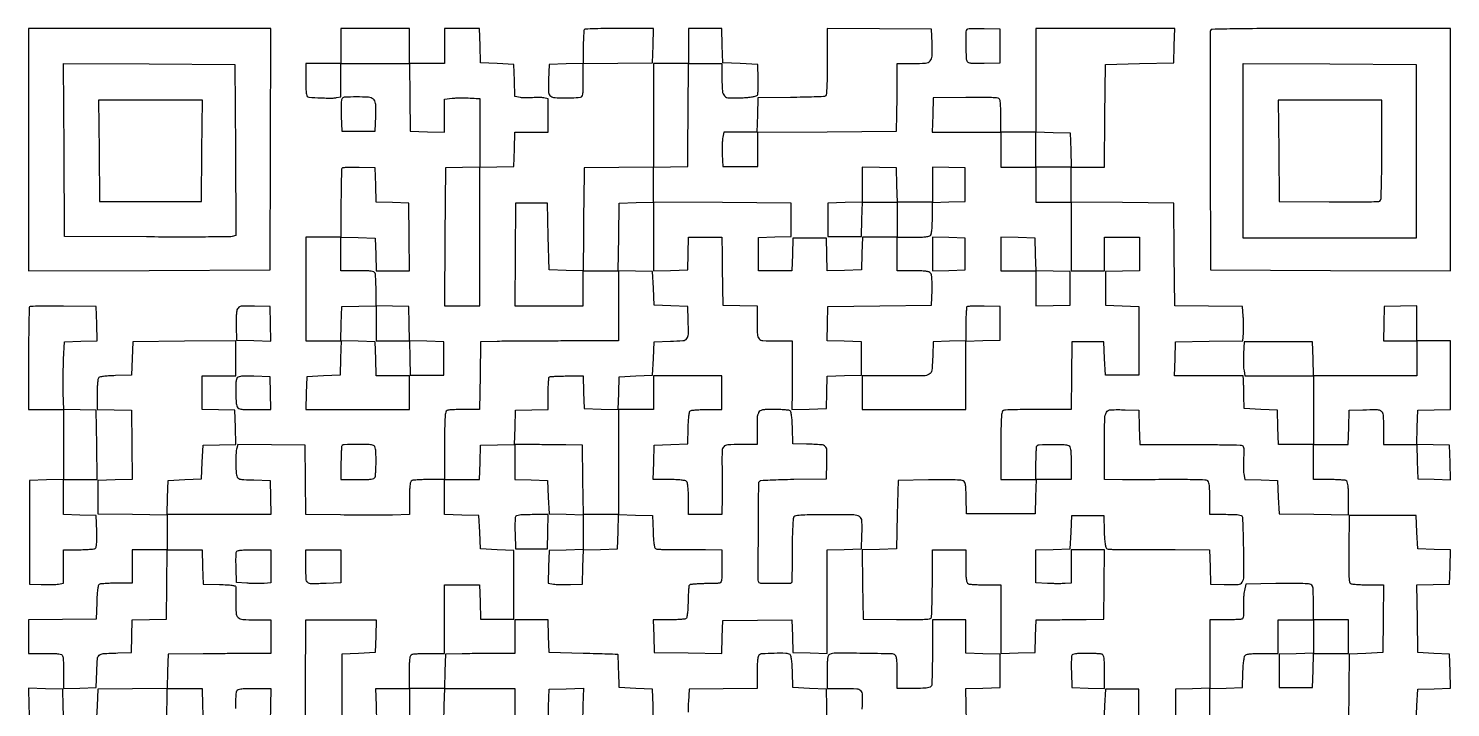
# Model space of a CAD drawing. Extents: x 179 to 1071, y 112 to 1107.
# Drawn here: x 179 to 1071, y 681 to 1107 of the extents above; entities that cross this region are included whole.
import ezdxf

# ---------------------------------------------------------------- set-up
doc = ezdxf.new("R2010")
doc.units = 0

msp = doc.modelspace()

# ---------------------------------------------------------------- linework, layer by layer
for points in [[(179, 1030.993714), (179, 954.987428), (254.75, 955.243714), (330.5, 955.5), (330.756286, 1031.25), (331.012572, 1107), (255.006286, 1107), (179, 1107)], [(223.235953, 1030.25), (223.5, 998.5), (255.5, 998.5), (287.5, 998.5), (287.764047, 1030.25), (288.028094, 1062), (255.5, 1062), (222.971906, 1062)], [(832.783832, 1030.75), (833.067663, 1020), (822.033832, 1020), (811, 1020), (811, 1031.033832), (811, 1042.067663), (821.75, 1041.783832), (832.5, 1041.5)], [(746, 965.5), (746, 954.930034), (756.25, 955.215017), (766.5, 955.5), (766.5, 965.5), (766.5, 975.5), (756.25, 975.784983), (746, 976.069966)], [(789, 965.533832), (789, 955), (800, 955), (811, 955), (811, 943.966168), (811, 932.932337), (821.75, 933.216168), (832.5, 933.5), (832.5, 944), (832.5, 954.5), (821.784613, 954.783481), (811.069227, 955.066961), (810.784613, 965.283481), (810.5, 975.5), (799.75, 975.783832), (789, 976.067663)], [(418, 681.965017), (418, 670.930034), (407.75, 671.215017), (397.5, 671.5), (397.216168, 682.25), (396.932337, 693), (407.466168, 693), (418, 693)]]:
    msp.add_lwpolyline(points, close=True)
for points in [[(570.813268, 674.474513, 0.012089), (570.784677, 682.277755), (570.5, 692.5), (560, 693), (549.5, 693.5), (549.215017, 703.75, 0.001911), (549.090271, 707.694005, 0.003093), (548.950586, 711.047726, 0.000539), (548.805905, 714.004695, 0.195518), (548.715017, 714.199707, 0.180292), (548.509392, 714.28465, 0.000118), (542.247536, 714.502398, 0.001388), (535.258853, 714.724348, 0.000845), (527, 714.949707), (505.5, 715.5), (505.215017, 725.75), (504.930034, 736), (494.465017, 736), (484, 736), (484, 725.5), (484, 715), (472.75, 714.953106, 0.001132), (467.680609, 714.920497, 0.000699), (461.720312, 714.860325, 0.000701), (455.831234, 714.784374, 0.001261), (451, 714.703106), (440.5, 714.5), (440.216168, 703.75), (439.932337, 693), (428.966168, 693), (418, 693), (418, 703.393011, -0.005351), (418.059586, 708.960143, -0.030363), (418.30265, 711.913621, -0.063068), (418.76761, 713.601595, -0.205218), (419.581787, 714.393011, -0.07203), (420.638111, 714.632106, -0.005915), (423.465525, 714.821697, -0.007831), (426.859224, 714.955695, -0.005951), (430.581787, 715), (440, 715), (440, 736.5), (440, 758), (450.966168, 758), (461.932337, 758), (462.216168, 747.25), (462.5, 736.5), (473, 736.5), (483.5, 736.5), (483.5, 758), (483.5, 779.5), (473, 780), (462.5, 780.5), (462, 791), (461.5, 801.5), (450.75, 801.783832), (440, 802.067663), (440, 813.033832), (440, 824), (450.966168, 824), (461.932337, 824), (462.216168, 834.75), (462.5, 845.5), (473.25, 845.783832), (484, 846.067663), (484, 835.068815), (484, 824.069966), (494.25, 823.784983), (504.5, 823.5), (505, 813), (505.5, 802.5), (516.25, 802.216168), (527, 801.932337), (527, 791), (527, 780.067663), (516.25, 779.783832), (505.5, 779.5), (505.215588, 769.301769), (504.931177, 759.103537), (508.215588, 758.495278, 0.030395), (509.967258, 758.279887, 0.008401), (512.738329, 758.155727, 0.008452), (515.887704, 758.120861, 0.008752), (519, 758.19351), (526.5, 758.5), (526.783492, 769.216508), (527.066984, 779.933016), (537.783492, 780.216508), (548.5, 780.5), (548.784171, 791.283485), (549.068343, 802.06697), (559.784171, 801.783485), (570.5, 801.5), (570.788805, 791.535034, 0.008436), (570.987092, 787.212989, 0.018899), (571.3168, 783.943766, 0.018836), (571.739468, 781.566729, 0.194131), (572.288805, 780.758806, 0.12536), (573.181045, 780.442434, 0.00732), (576.081711, 780.219538, 0.010719), (579.581056, 780.07733, 0.007662), (583.5, 780.062219, -0.001614), (588.069479, 780.09987, -0.000929), (593.573437, 780.117227, -0.000928), (599.101142, 780.114124, -0.001553), (603.75, 780.088447), (614, 780), (614, 769.5, -0.00417), (613.949282, 763.419022, -0.036918), (613.706995, 760.748618, -0.11126), (613.178766, 759.448401, -0.237093), (612.25, 758.943777, -0.001562), (611.156435, 758.912062, -0.000167), (608.615007, 758.847147, -0.000205), (605.588398, 758.772092, -0.000165), (602.333003, 758.693777, 0.007061), (599.157613, 758.573548, 0.010453), (596.378939, 758.370703, 0.005965), (594.067023, 758.125404, 0.168576), (593.5324, 757.866064, 0.174739), (593.273877, 757.315718, 0.004393), (593.037418, 754.520191, 0.008909), (592.844949, 751.192889, 0.005894), (592.737097, 747.366064, -0.009537), (592.600111, 743.504669, -0.014533), (592.32002, 740.162056, -0.009758), (591.959147, 737.447787, -0.203499), (591.537699, 736.765313, -0.131162), (590.749938, 736.473073, -0.006303), (587.930485, 736.241942, -0.00994), (584.539216, 736.074584, -0.006967), (580.715017, 736.015313), (570.930034, 736), (571.215017, 725.75), (571.5, 715.5), (592.714798, 715.230215), (613.929597, 714.96043), (614.214798, 725.230215), (614.5, 735.5), (636.214803, 735.769404), (657.929605, 736.038809), (658.214803, 725.769404), (658.5, 715.5), (669.25, 715.216168), (680, 714.932337), (680, 747.432337), (680, 779.932337), (690.75, 780.216168), (701.5, 780.5), (701.795054, 789, 0.016492), (701.810779, 798.159238, 0.252978), (700.274756, 800.800004, 0.13412), (696.707006, 801.832744, 0.003779), (680.590235, 801.954545, 0.002956), (670.527929, 801.895064, 0.011988), (664.403485, 801.675738, 0.01291), (660.361404, 801.328932, 0.194048), (659.141959, 800.67105, 0.156158), (658.662704, 799.481212, 0.005607), (658.355129, 794.517085, 0.008696), (658.140038, 788.055264, 0.003904), (658.071438, 779.560173, -0.00245), (658.031958, 771.921794, -0.003928), (657.915123, 765.404522, -0.000875), (657.758125, 759.703291, -0.191314), (657.546765, 759.213431, -0.198235), (656.436342, 758.751783, -0.001875), (647.453036, 758.762057, -0.001893), (638.474767, 758.83999, -0.195675), (637.354405, 759.312262, -0.200007), (636.717837, 760.858273, -0.000317), (636.864886, 791.204472, -0.00032), (637.050565, 821.541483, -0.197156), (637.703962, 823.103962, -0.183132), (638.482009, 823.454358, -0.002052), (644.320023, 823.786273, -0.006014), (651.120266, 824.062929, -0.003844), (659.028589, 824.228589), (679.5, 824.5), (679.784677, 834.722245, 0.012089), (679.813268, 842.525487, 0.207027), (678.772528, 844.801979, 0.170037), (676.314567, 845.832102, 0.007628), (667, 846.24922), (658.5, 846.5), (658.211195, 856.464966, 0.00836), (658.012968, 860.800174, 0.019108), (657.684251, 864.055937, 0.01918), (657.262532, 866.411, 0.199883), (656.711195, 867.199653, 0.114142), (655.847394, 867.504064, 0.008149), (653.295811, 867.747767, 0.01113), (650.211561, 867.922725, 0.008163), (646.785184, 867.984687, 0.006326), (641.814839, 867.930537, 0.04328), (639.383104, 867.661838, 0.097295), (637.967921, 867.079234, 0.124357), (637.02168, 866.04051, 0.020029), (636.62995, 865.23234, 0.022381), (636.319798, 864.424408, 0.022409), (636.11923, 863.718875, 0.099709), (636.104918, 863.29051, -0.039811), (636.15403, 862.719386, -0.001177), (636.163303, 860.308775, -0.002346), (636.154218, 857.468405, -0.001616), (636.118421, 854.25), (636, 846), (625.606989, 846, 0.012699), (617.592064, 845.796408, 0.195165), (615.136009, 844.651295, 0.181738), (614.081952, 842.083242, 0.010753), (614.00986, 833.527202, -0.001745), (614.050702, 829.26816, -0.000857), (614.074464, 823.847053, -0.000851), (614.079912, 818.215745, -0.001238), (614.063971, 813.25), (614, 802), (603.5, 802), (593, 802), (593, 811.8, 0.008695), (592.925705, 816.071747, 0.018472), (592.688776, 819.369558, 0.019349), (592.328068, 821.799696, 0.150969), (591.8, 822.8, 0.151095), (590.798441, 823.328414, 0.019308), (588.362299, 823.688986, 0.018432), (585.054729, 823.925781, 0.008652), (580.766168, 824), (570.932337, 824), (571.216168, 834.75), (571.5, 845.5), (582, 846), (592.5, 846.5), (592.788805, 856.464966, -0.00836), (592.987032, 860.800174, -0.019108), (593.315749, 864.055937, -0.01918), (593.737468, 866.411, -0.199883), (594.288805, 867.199653, -0.115815), (595.163074, 867.50451, -0.007503), (597.861399, 867.747767, -0.010614), (601.118512, 867.922759, -0.007698), (604.75, 867.984687), (614, 868), (614, 878.5), (614, 889), (592.5, 889), (571, 889), (571, 878.5), (571, 868), (559.965017, 868), (548.930034, 868), (549.215017, 878.25), (549.5, 888.5), (560, 889), (570.5, 889.5), (571, 900), (571.5, 910.5), (581.7397, 910.784869, 0.013827), (589.54295, 911.218122, 0.200378), (591.948742, 912.466432, 0.174565), (592.925177, 915.13313, 0.010012), (592.795054, 924), (592.5, 932.5), (582, 933), (571.5, 933.5), (571, 944), (570.5, 954.5), (559.730211, 954.784032), (548.960423, 955.068065), (549.230211, 976.284032), (549.5, 997.5), (560.25, 997.783832), (571, 998.067663), (571, 976.5), (571, 954.932337), (581.75, 955.216168), (592.5, 955.5), (592.784983, 965.75), (593.069966, 976), (603.534983, 976), (614, 976), (614.074274, 965.25, 0.00076), (614.115378, 960.373532, 0.000454), (614.178349, 954.573437, 0.000454), (614.251555, 948.797094, 0.000788), (614.324274, 944), (614.5, 933.5), (625.25, 933.216168), (636, 932.932337), (636.013655, 924.216168, 0.009215), (636.197203, 915.037738, 0.172189), (637.25222, 912.392152, 0.201873), (639.682654, 911.212376, 0.013382), (647.616631, 911), (658, 911), (658.085939, 900.25, -0.001824), (658.107216, 895.353893, -0.001068), (658.098784, 889.489833, -0.001068), (658.065289, 883.62249, -0.001815), (658.008986, 878.715388), (657.846094, 867.930775), (668.673047, 868.215388), (679.5, 868.5), (679.784613, 878.716519), (680.069227, 888.933039), (690.784613, 889.216519), (701.5, 889.5), (701.5, 900), (701.5, 910.5), (690.716515, 910.784171), (679.93303, 911.068343), (680.216515, 921.784171), (680.5, 932.5), (713, 933), (745.5, 933.5), (745.788859, 942.850715, 0.009044), (745.84141, 946.957683, 0.018924), (745.703614, 950.150171, 0.020746), (745.412685, 952.513859, 0.132968), (744.916414, 953.600715, 0.154085), (743.875583, 954.271246, 0.035127), (741.794146, 954.685192, 0.024181), (738.653266, 954.929838, 0.007345), (733.877555, 955), (724, 955), (724, 965.5), (724, 976), (733.8, 976, 0.008695), (738.071747, 976.074295, 0.018472), (741.369558, 976.311224, 0.019349), (743.799696, 976.671932, 0.150969), (744.8, 977.2, 0.150838), (745.327709, 978.199003, 0.019392), (745.688556, 980.622935, 0.018513), (745.925625, 983.910654, 0.00874), (746, 988.165017), (746, 997.930034), (756.25, 998.215017), (766.5, 998.5), (766.5, 1009), (766.5, 1019.5), (756.25, 1019.784983), (746, 1020.069966), (746, 1009.034983), (746, 998), (735.033832, 998), (724.067663, 998), (723.783832, 1008.75), (723.5, 1019.5), (712.75, 1019.783832), (702, 1020.067663), (702, 1009.067663), (702, 998.067663), (691.25, 997.783832), (680.5, 997.5), (680.5, 987), (680.5, 976.5), (691, 976.5), (701.5, 976.5), (701.783832, 987.25), (702.067663, 998), (713.033832, 998), (724, 998), (724, 987), (724, 976), (713.034983, 976), (702.069966, 976), (701.784983, 965.75), (701.5, 955.5), (690.785353, 955.216527), (680.070705, 954.933054), (679.785353, 965.216527), (679.5, 975.5), (669, 975.5), (658.5, 975.5), (658.215017, 965.25), (657.930034, 955), (647.465017, 955), (637, 955), (637, 965.465017), (637, 975.930034), (647.25, 976.215017), (657.5, 976.5), (657.5, 987), (657.5, 997.5), (614.25, 997.760623), (571, 998.021245), (571, 1008.976791), (571, 1019.932337), (581.75, 1020.216168), (592.5, 1020.5), (592.685847, 1042.5, 0.00009), (592.761702, 1051.674575, 0.000084), (592.835946, 1061.048437, 0.000084), (592.899026, 1069.365362, 0.00029), (592.935847, 1074.75), (593, 1085), (603.5, 1085), (614, 1085), (614, 1075.571429, 0.017153), (614.274666, 1067.56721, 0.182957), (615.609875, 1064.659806, 0.190438), (618.508868, 1063.427293, 0.018832), (626.221967, 1063.52008, 0.009657), (630.160922, 1063.792311, 0.020526), (633.190282, 1064.186401, 0.021205), (635.399639, 1064.663814, 0.184817), (636.201867, 1065.237414, 0.123832), (636.519232, 1066.139898, 0.009142), (636.71299, 1068.772865, 0.012269), (636.810682, 1071.960642, 0.008986), (636.768663, 1075.5), (636.5, 1084.5), (625.5, 1085), (614.5, 1085.5), (614.216168, 1096.25), (613.932337, 1107), (603.466168, 1107), (593, 1107), (593, 1096), (593, 1085), (582, 1085), (571, 1085), (571, 1052.519502), (571, 1020.039005), (549.25, 1019.769502), (527.5, 1019.5), (527.277664, 998, 0.000341), (527.190515, 988.977723, 0.000308), (527.112513, 979.647874, 0.000309), (527.052962, 971.291805, 0.000986), (527.027664, 965.716168), (527, 954.932337), (516.25, 955.216168), (505.5, 955.5), (505, 976.5), (504.5, 997.5), (494.5, 997.5), (484.5, 997.5), (484.236147, 965.25), (483.972294, 933), (505.486147, 933), (527, 933), (527, 944), (527, 955), (538, 955), (549, 955), (549, 933), (549, 911), (516.25, 910.953106, 0.000519), (502.941655, 910.920249, 0.000569), (490.035937, 910.860325, 0.00053), (478.999277, 910.784827, 0.00286), (473, 910.703106), (462.5, 910.5), (462.230112, 889.25), (461.960225, 868), (452.5619, 868, 0.005963), (448.846957, 867.955694, 0.007843), (445.459683, 867.821697, 0.005931), (442.637653, 867.632094, 0.071989), (441.581787, 867.393011, 0.258697), (440.696146, 866.337463, 0.030015), (440.275578, 863.164693, 0.015901), (440.049566, 857.514173, 0.002045), (440, 845.393011), (440, 824), (430.581787, 824, 0.005951), (426.859224, 823.955695, 0.007831), (423.465525, 823.821697, 0.005915), (420.638111, 823.632106, 0.07203), (419.581787, 823.393011, 0.20495), (418.767927, 822.602718, 0.063217), (418.302822, 820.919034, 0.030446), (418.059651, 817.973908, 0.005377), (418, 812.426843), (418, 802.067663), (407.25, 801.783832, -0.005062), (401.675241, 801.693109, -0.001562), (393.274448, 801.667707, -0.001562), (383.877494, 801.698008, -0.001715), (374.769399, 801.787084), (353.038798, 802.074168), (352.769399, 823.787084), (352.5, 845.5), (331.366207, 845.748376), (310.232413, 845.996751), (309.629861, 843.748376, 0.05519), (309.164102, 840.699112, 0.010206), (309.045259, 835.011813, 0.01019), (309.158427, 829.324732, 0.05547), (309.621449, 826.283793, 0.137305), (310.355481, 825.044772, 0.13437), (311.631874, 824.354225, 0.045994), (314.122991, 824.011163, 0.004239), (320.357794, 823.783793), (330.5, 823.5), (330.783832, 812.75), (331.067663, 802), (298.5, 802), (265.932337, 802), (266.216168, 812.75), (266.5, 823.5), (277, 824), (287.5, 824.5), (288, 835), (288.5, 845.5), (298.783473, 845.785353), (309.066946, 846.070705), (308.783473, 856.785353), (308.5, 867.5), (298.25, 867.784983), (288, 868.069966), (288, 878.534983), (288, 889), (298.5, 889), (309, 889), (309, 900.013853), (309, 911.027706), (276.75, 910.763853), (244.5, 910.5), (244, 900), (243.5, 889.5), (233.535034, 889.211195, 0.00836), (229.199826, 889.012968, 0.019108), (225.944063, 888.684251, 0.01918), (223.589, 888.262532, 0.199883), (222.800347, 887.711195, 0.115714), (222.495517, 886.837562, 0.007542), (222.252233, 884.148539, 0.010645), (222.077243, 880.902353, 0.007726), (222.015313, 877.283832), (222, 868.067663), (232.75, 867.783832), (243.5, 867.5), (243.769408, 845.784029), (244.038815, 824.068057), (233.269408, 823.784029), (222.5, 823.5), (222.5, 813), (222.5, 802.5), (244.25, 802.230498), (266, 801.960995), (266, 790.980498), (266, 780), (255, 780), (244, 780), (244, 769.5), (244, 759), (234.25, 758.984687, 0.007318), (230.426774, 758.922723, 0.010182), (227.007846, 758.747502, 0.006974), (224.171505, 758.504352, 0.117191), (223.287346, 758.198752, 0.202046), (222.730055, 757.394503, 0.018631), (222.31097, 754.952903, 0.018541), (221.98494, 751.554841, 0.007781), (221.787346, 746.964064), (221.5, 736.5), (200.25, 736.230112), (179, 735.960225), (179, 725.480112), (179, 715), (189.393011, 715, -0.005351), (194.960143, 714.940414, -0.030363), (197.913621, 714.69735, -0.063068), (199.601595, 714.23239, -0.205218), (200.393011, 713.418213, -0.072102), (200.632129, 712.361085, -0.005887), (200.821697, 709.524199, -0.007809), (200.955696, 706.119197, -0.005929), (201, 702.383229), (201, 692.930034), (211.25, 693.215017), (221.5, 693.5), (221.784869, 703.7397, -0.012174), (222.190479, 711.50884, -0.196929), (223.34273, 713.803333, -0.165236), (225.85434, 714.832838, -0.008001), (235, 715.24922), (243.5, 715.5), (243.784613, 725.716519), (244.069227, 735.933039), (254.784613, 736.216519), (265.5, 736.5), (265.769502, 758.25), (266.039005, 780), (276.985671, 780), (287.932337, 780), (288.216168, 769.25), (288.5, 758.5), (298.75, 758.215017, -0.006789), (303.475963, 758.019373, -0.022348), (306.580655, 757.708991, -0.02798), (308.590639, 757.300971, -0.324883), (309.070637, 756.715017, -0.015243), (309.092918, 755.907583, -0.001021), (309.081503, 753.595179, -0.001469), (309.054163, 750.838156, -0.001099), (309.008434, 747.800487, 0.019496), (309.169365, 740.397615, 0.185632), (310.458808, 737.569707, 0.178142), (313.338343, 736.272315, 0.017684), (321.035184, 736), (331, 736), (331, 725.5), (331, 715), (320.75, 714.929335, 0.000166), (315.365361, 714.890421, 0.000048), (307.048438, 714.826749, 0.000048), (297.674575, 714.753177, 0.000052), (288.5, 714.679335), (266.5, 714.5), (266.216365, 703.769409), (265.93273, 693.038817), (244.216365, 692.769409), (222.5, 692.5), (222, 682), (221.5, 671.5)], [(1049.5, 671.5), (1050, 682), (1050.5, 692.5), (1060.783473, 692.785353), (1071.066946, 693.070705), (1070.783473, 703.785353), (1070.5, 714.5), (1060.5, 715), (1050.5, 715.5), (1050.230215, 736.714798), (1049.96043, 757.929597), (1060.230215, 758.214798), (1070.5, 758.5), (1070.783473, 769.214647), (1071.066946, 779.929295), (1060.783473, 780.214647), (1050.5, 780.5), (1050, 791), (1049.5, 801.5), (1028.5, 801.5), (1007.5, 801.5), (1007.22917, 780.571891, 0.002701), (1007.150006, 770.071549, 0.012029), (1007.285113, 763.908791, 0.012869), (1007.572759, 759.904588, 0.230932), (1008.22917, 758.837204, 0.115899), (1009.147589, 758.517724, 0.007423), (1011.996598, 758.26306, 0.010546), (1015.434896, 758.079921, 0.007639), (1019.269888, 758.015313), (1029.039775, 758), (1028.769888, 736.75), (1028.5, 715.5), (1018, 715), (1007.5, 714.5), (1007.230498, 692.75), (1006.960995, 671)], [(920, 671), (920, 681.965017), (920, 692.930034), (930.25, 693.215017), (940.5, 693.5), (940.790118, 702.945876, -0.010217), (940.980158, 706.65896, -0.013854), (941.312947, 710.000112, -0.010763), (941.722996, 712.740901, -0.131421), (942.162563, 713.695876, -0.163434), (943.144506, 714.30342, -0.027915), (945.338284, 714.689599, -0.021862), (948.534962, 714.92889, -0.00775), (953.122445, 715), (963, 715), (963, 725.5), (963, 736), (974, 736), (985, 736), (985, 725.533832), (985, 715.067663), (974.25, 714.783832), (963.5, 714.5), (963.5, 704), (963.5, 693.5), (974, 693.5), (984.5, 693.5), (984.783832, 704.25), (985.067663, 715), (996.033832, 715), (1007, 715), (1007, 725.5), (1007, 736), (996, 736), (985, 736), (985, 746.980948, 0.003398), (984.952641, 753.950254, 0.04498), (984.687203, 756.505977, 0.148194), (984.017598, 757.768541, 0.14264), (982.75, 758.470192, 0.050229), (981.168662, 758.663766, 0.002186), (975.592718, 758.758898, 0.003699), (968.969878, 758.793929, 0.002628), (961.544359, 758.739244), (942.588718, 758.5), (941.739706, 754.5, 0.028647), (941.433679, 752.500462, 0.01099), (941.229583, 749.69467, 0.01084), (941.140898, 746.632723, 0.01311), (941.195347, 743.758451, -0.010492), (941.273552, 740.524245, -0.035998), (941.129237, 738.429117, -0.059574), (940.778831, 737.110552, -0.209837), (940.168213, 736.508451, -0.074831), (939.248441, 736.307289, -0.004668), (936.461038, 736.149358, -0.006816), (933.122846, 736.037048, -0.005), (929.418213, 736), (920, 736), (920, 714.533832), (920, 693.067663), (909.25, 692.783832), (898.5, 692.5), (898.5, 682), (898.5, 671.5)], [(767.5, 671.5), (767.216515, 682.215829), (766.93303, 692.931657), (777.716515, 693.215829), (788.5, 693.5), (788.5, 704), (788.5, 714.5), (777.75, 714.783832), (767, 715.067663), (767, 725.533832), (767, 736), (756.5, 736), (746, 736), (746, 716.081787, -0.00284), (745.955997, 708.334577, -0.004216), (745.821697, 701.5499, -0.001919), (745.636501, 695.775876, -0.082815), (745.393011, 694.581787, -0.205218), (744.601595, 693.76761, -0.063068), (742.913621, 693.30265, -0.030363), (739.960143, 693.059586, -0.005351), (734.393011, 693), (724, 693), (724, 702.877555, 0.007674), (723.929056, 707.499539, 0.022276), (723.688825, 710.686309, 0.029161), (723.297853, 712.858395, 0.161809), (722.679169, 713.851303, 0.17007), (720.459831, 714.676063, 0.00157), (702.655102, 714.956558, 0.002552), (685.4114, 715.08606, 0.092466), (681.52299, 714.370448, 0.213393), (680.746825, 713.591968, 0.056453), (680.300693, 711.849454, 0.028935), (680.060471, 708.85321, 0.005537), (680, 703.393011), (680, 693), (690.480948, 693, -0.01319), (698.50249, 692.788355, -0.203196), (700.933469, 691.602972, -0.179688), (701.928151, 688.965089, -0.009927), (701.795054, 680)], [(680.068343, 670.93303), (679.784171, 681.716515), (679.5, 692.5), (669, 693), (658.5, 693.5), (658.211195, 703.464966, 0.00836), (658.012968, 707.800174, 0.019108), (657.684251, 711.055937, 0.01918), (657.262532, 713.411, 0.199883), (656.711195, 714.199653, 0.137242), (654.127435, 714.980082, 0.01026), (646.707464, 714.98037, 0.008728), (639.20325, 714.695547, 0.184555), (637.2, 713.8, 0.150894), (636.672136, 712.800435, 0.019373), (636.311349, 710.373826, 0.018496), (636.074341, 707.081752, 0.008721), (636, 702.819888), (636, 693.039775), (614.75, 692.769888), (593.5, 692.5), (592.919281, 684.5, 0.009386), (592.744822, 681.253878, 0.010428), (592.700678, 678.115625, 0.009844)], [(309, 680.383229, -0.005929), (309.044304, 684.119197, -0.007809), (309.178303, 687.524199, -0.005887), (309.367871, 690.361085, -0.072102), (309.606989, 691.418213, -0.205485), (310.399526, 692.232706, -0.062919), (312.091792, 692.697521, -0.03028), (315.053621, 692.940479, -0.005326), (320.640821, 693), (331.067663, 693), (330.783832, 682.25), (330.5, 671.5)]]:
    msp.add_lwpolyline(points, format="xyb")
for points in [[(375, 1096), (375, 1085), (364, 1085), (353, 1085), (353, 1074.5, 0.004216), (353.051169, 1068.431817, 0.036703), (353.294058, 1065.747471, 0.108469), (353.821157, 1064.426657, 0.233527), (354.75, 1063.899556, 0.002156), (362.260632, 1063.50096, 0.008361), (366.919678, 1063.351877, 0.013059), (370.082025, 1063.386187, 0.038072), (372.25, 1063.632373), (375, 1064.158911), (375, 1074.579455), (375, 1085), (396.480112, 1085), (417.960225, 1085), (418.230112, 1063.75), (418.5, 1042.5), (429.25, 1042.216168), (440, 1041.932337), (440, 1052.337338), (440, 1062.742339), (444.75, 1063.217303, -0.012828), (447.91387, 1063.451881, -0.013292), (451.04823, 1063.520128, -0.010556), (454.74484, 1063.424277, -0.004342), (459.75, 1063.145107), (462, 1063), (462, 1041.533832), (462, 1020.067663), (451.25, 1019.783832), (440.5, 1019.5), (440.239377, 976.25), (439.978755, 933), (450.989377, 933), (462, 933), (462, 976.466168), (462, 1019.932337), (472.75, 1020.216168), (483.5, 1020.5), (483.783832, 1031.25), (484.067663, 1042), (494.533832, 1042), (505, 1042), (505, 1052.420545), (505, 1062.841089), (502.25, 1063.42771, 0.03346), (500.897554, 1063.622814, 0.013921), (499.054053, 1063.712362, 0.013701), (497.067468, 1063.699044, 0.017236), (495.231884, 1063.572975, -0.017521), (493.346104, 1063.444539, -0.012072), (491.204593, 1063.425645, -0.012186), (489.141171, 1063.507587, -0.024208), (487.515483, 1063.6912), (484.067198, 1064.25078), (483.783599, 1074.37539), (483.5, 1084.5), (473, 1085), (462.5, 1085.5), (462.216168, 1096.25), (461.932337, 1107), (450.966168, 1107), (440, 1107), (440, 1096), (440, 1085), (429, 1085), (418, 1085), (418, 1096), (418, 1107), (396.5, 1107), (375, 1107)], [(527.666667, 1106.333333, 0.178489), (527.399823, 1105.754766, 0.004541), (527.195833, 1102.837021, 0.009138), (527.048278, 1099.362473, 0.006042), (527, 1095.367165), (527, 1085.067663), (516.25, 1084.783832), (505.5, 1084.5), (505.213656, 1074.739067, 0.004039), (505.08177, 1068.533522, 0.050799), (505.288317, 1066.201457, 0.147555), (505.943157, 1064.952312, 0.10833), (507.259745, 1064.091345, 0.077354), (509.452685, 1063.62641, 0.010356), (514.186954, 1063.466288, 0.012145), (519.68858, 1063.527862, 0.011699), (525.25, 1063.855691, 0.229657), (526.178699, 1064.404534, 0.105971), (526.704813, 1065.743488, 0.036554), (526.948355, 1068.43716, 0.004273), (527, 1074.480498), (527, 1084.960995), (548.75, 1085.230498), (570.5, 1085.5), (570.783832, 1096.25), (571.067663, 1107), (549.700498, 1107, 0.002919), (541.461563, 1106.951908, 0.004643), (534.414105, 1106.804167, 0.001218), (528.288746, 1106.6039, 0.189801)], [(680, 1085.98228, -0.002736), (679.943064, 1075.577029, -0.011772), (679.729556, 1069.388537, -0.011152), (679.401323, 1065.311462, -0.284255), (678.75, 1064.466215, -0.080855), (677.780131, 1064.270621, -0.001154), (671.845312, 1064.060827, -0.003162), (664.947003, 1063.876576, -0.002075), (657, 1063.747599), (636.5, 1063.5), (636.216168, 1052.75), (635.932337, 1042), (625.511481, 1042), (615.090626, 1042), (614.488823, 1038.75, 0.030569), (614.275841, 1037.012596, 0.008349), (614.153831, 1034.251563, 0.00841), (614.120388, 1031.109769, 0.008667), (614.19351, 1028), (614.5, 1020.5), (625.5, 1020.5), (636.5, 1020.5), (636.455099, 1031.239639), (636.410199, 1041.979279), (679.955099, 1042.239639), (723.5, 1042.5), (723.703106, 1053, 0.001202), (723.784366, 1057.797098, 0.000693), (723.860325, 1063.573438, 0.000692), (723.920534, 1069.373532, 0.001159), (723.953106, 1074.25), (724, 1085), (733.964816, 1085, 0.018261), (741.745043, 1085.284241, 0.189805), (744.576308, 1086.645554, 0.180768), (745.792504, 1089.605997, 0.016288), (745.788833, 1097.756819), (745.5, 1106.5), (712.75, 1106.763664), (680, 1107.027329)], [(811, 1074.5), (811, 1042), (800, 1042), (789, 1042), (788.984687, 1051.75, 0.007389), (788.922163, 1055.574103, 0.010264), (788.745267, 1058.995771, 0.007074), (788.499678, 1061.833588, 0.116904), (788.191143, 1062.724965, 0.232388), (787.173333, 1063.346398, 0.011105), (783.07801, 1063.630526, 0.011603), (776.951303, 1063.77669, 0.002911), (766.956456, 1063.724965), (746.5, 1063.5), (746.216168, 1052.75), (745.932337, 1042), (767.466168, 1042), (789, 1042), (789, 1031), (789, 1020), (800, 1020), (811, 1020), (811, 1009), (811, 998), (822, 998), (833, 998), (833, 976.5), (833, 955), (843.5, 955), (854, 955), (854, 965.5), (854, 976), (865, 976), (876, 976), (876, 965.533832), (876, 955.067663), (865.25, 954.783832), (854.5, 954.5), (854.5, 944), (854.5, 933.5), (865, 933), (875.5, 932.5), (875.5, 911), (875.5, 889.5), (865, 889.5), (854.5, 889.5), (854, 900), (853.5, 910.5), (843.5, 910.5), (833.5, 910.5), (833.230112, 889.25), (832.960225, 868), (812.5619, 868, 0.002773), (804.630628, 867.956005, 0.004129), (797.690933, 867.821697, 0.001844), (791.779296, 867.636626, 0.083046), (790.581787, 867.393011, 0.258697), (789.696146, 866.337463, 0.030015), (789.275578, 863.164693, 0.015901), (789.049566, 857.514173, 0.002045), (789, 845.393011), (789, 824), (800.033832, 824), (811.067663, 824), (810.783832, 813.25), (810.5, 802.5), (789, 802.5), (767.5, 802.5), (767.215131, 812.7397, 0.004099), (766.987353, 819.062062, 0.046054), (766.646307, 821.549565, 0.138528), (765.955297, 822.803693, 0.141258), (764.715131, 823.499399, 0.052405), (763.152897, 823.697067, 0.002219), (757.569445, 823.790362, 0.003795), (750.940041, 823.821378, 0.002689), (743.5, 823.7597), (724.5, 823.5), (724, 802), (723.5, 780.5), (712.730592, 780.215971), (701.961185, 779.931943), (702.230592, 758.215971), (702.5, 736.5), (723.428109, 736.22917, 0.002701), (733.928451, 736.150006, 0.012029), (740.091209, 736.285113, 0.012869), (744.095412, 736.572759, 0.230932), (745.162796, 737.22917, 0.130565), (745.487757, 738.258235, 0.002226), (745.73694, 744.222006, 0.005518), (745.920445, 751.205733, 0.003624), (745.984687, 759.25), (746, 780), (756.5, 780), (767, 780), (767, 769.606989, 0.005351), (767.059586, 764.039857, 0.030363), (767.30265, 761.086379, 0.063068), (767.76761, 759.398405, 0.205218), (768.581787, 758.606989, 0.07203), (769.638111, 758.367894, 0.005915), (772.465525, 758.178303, 0.007831), (775.859224, 758.044305, 0.005951), (779.581787, 758), (789, 758), (789, 736.466168), (789, 714.932337), (799.75, 715.216168), (810.5, 715.5), (810.784983, 725.75), (811.069966, 736), (821.284983, 736.072108, 0.00076), (825.988838, 736.112465, 0.000421), (831.730589, 736.17529, 0.00042), (837.546856, 736.248714, 0.000677), (842.5, 736.322108), (853.5, 736.5), (853.769502, 758.25), (854.039005, 780), (843.519502, 780), (833, 780), (833, 769.560365), (833, 759.120731), (829.25, 758.810365, -0.015902), (827.323226, 758.71245, -0.005167), (824.471875, 758.687815, -0.005145), (821.300723, 758.725818, -0.005769), (818.25, 758.829004), (811, 759.158008), (811, 769.545172), (811, 779.932337), (821.75, 780.216168), (832.5, 780.5), (833, 791), (833.5, 801.5), (843.5, 801.5), (853.5, 801.5), (853.788805, 791.535034, 0.008415), (853.987075, 787.209269, 0.018958), (854.316502, 783.943858, 0.018932), (854.738901, 781.57304, 0.19574), (855.288805, 780.770572, 0.123193), (856.179703, 780.457147, 0.007142), (859.081711, 780.22785, 0.0105), (862.581057, 780.075302, 0.007507), (866.5, 780.045707, -0.001363), (871.766758, 780.070657, -0.000389), (879.941624, 780.080742, -0.000391), (889.168598, 780.077725, -0.000415), (898.216168, 780.06017), (919.932337, 780), (920.216168, 769.25), (920.5, 758.5), (929, 758.204946, 0.016478), (937.870605, 758.18946, 0.257238), (940.392817, 759.683458, 0.13273), (941.345629, 763.145677, 0.003564), (941.305907, 779.089201, 0.002364), (941.193543, 786.920554, 0.003567), (941.01475, 793.740753, 0.001426), (940.803212, 799.582667, 0.082024), (940.587292, 800.633117, 0.232202), (939.864142, 801.304199, 0.040767), (937.996138, 801.702863, 0.025771), (934.978871, 801.93639, 0.006428), (930.031385, 802), (920, 802), (920, 812.393011, 0.004987), (919.94227, 818.180735, 0.033496), (919.692947, 821.042082, 0.077932), (919.185752, 822.628546, 0.186987), (918.285925, 823.443775, 0.083255), (917.003902, 823.704028, 0.002203), (911.189807, 823.877028, 0.004564), (904.337575, 823.988126, 0.0031), (896.535925, 823.995027, -0.000498), (888.040239, 823.958335, -0.000425), (879.080866, 823.936184, -0.000428), (870.930688, 823.929937, -0.001216), (865.25, 823.944263), (854, 824), (854, 845.480948, -0.003484), (854.118547, 862.495837, -0.129107), (855.146345, 866.199062, -0.257598), (857.813808, 867.794547, -0.017378), (867, 867.795054), (875.5, 867.5), (875.783832, 856.75), (876.067663, 846), (907.452044, 846, -0.00165), (919.5858, 845.959955, -0.00257), (930.041551, 845.837185, -0.000734), (939.132196, 845.670349, -0.086865), (940.28081, 845.445737, -0.191035), (940.965411, 844.815687, -0.080511), (941.327539, 843.596266, -0.040866), (941.42243, 841.548738, -0.009014), (941.234601, 838.034784, 0.011672), (941.095729, 835.148958, 0.010417), (941.084, 832.148114, 0.010512), (941.186407, 829.450871, 0.031629), (941.410834, 827.623601), (942.077661, 824.069109), (952.288831, 823.784554), (962.5, 823.5), (963, 813), (963.5, 802.5), (985.25, 802.230498), (1007, 801.960995), (1007, 812.373509, 0.005337), (1006.940452, 817.952209, 0.030315), (1006.697448, 820.9105, 0.062982), (1006.232572, 822.600948, 0.205372), (1005.418213, 823.393011, 0.07203), (1004.361889, 823.632106, 0.005915), (1001.534475, 823.821697, 0.007831), (998.140776, 823.955695, 0.005951), (994.418213, 824), (985, 824), (985, 835), (985, 846), (995.966168, 846), (1006.932337, 846), (1007.216168, 856.75), (1007.5, 867.5), (1016, 867.795054, -0.009927), (1024.965089, 867.928151, -0.179688), (1027.602972, 866.933469, -0.203196), (1028.788355, 864.50249, -0.01319), (1029, 856.480948), (1029, 846), (1039.466168, 846), (1049.932337, 846), (1050.216168, 835.25), (1050.5, 824.5), (1060.78419, 824.214639), (1071.068381, 823.929279), (1070.78419, 834.714639), (1070.5, 845.5), (1060.216527, 845.785353), (1049.933054, 846.070705), (1050.216527, 856.785353), (1050.5, 867.5), (1060.75, 867.784983), (1071, 868.069966), (1071, 889.534983), (1071, 911), (1060.5, 911), (1050, 911), (1050, 922.034983), (1050, 933.069966), (1039.75, 932.784983), (1029.5, 932.5), (1029.216168, 921.75), (1028.932337, 911), (1039.466168, 911), (1050, 911), (1050, 900), (1050, 889), (1017.533832, 889), (985.067663, 889), (984.783832, 899.75), (984.5, 910.5), (963, 910.5), (941.5, 910.5), (941.19351, 903, 0.008667), (941.120388, 899.890231, 0.00841), (941.153831, 896.748438, 0.008349), (941.275841, 893.987404, 0.030569), (941.488823, 892.25), (942.090626, 889), (963.545313, 889), (985, 889), (985, 867.5), (985, 846), (974.033832, 846), (963.067663, 846), (962.783832, 856.75), (962.5, 867.5), (952, 868), (941.5, 868.5), (941.399558, 876.5, 0.001378), (941.350137, 879.727847, 0.00158), (941.284688, 882.810938, 0.001421), (941.213487, 885.425294, 0.009076), (941.149558, 886.75), (941, 889), (919.466168, 889), (897.932337, 889), (898.216168, 899.75), (898.5, 910.5), (919.654809, 910.769611), (940.809618, 911.039221), (941.154809, 915.769611, 0.014688), (941.252197, 918.008538, 0.007131), (941.251725, 920.872948, 0.007066), (941.166472, 923.857489, 0.010114), (941, 926.5), (940.5, 932.5), (919.263827, 932.769847), (898.027654, 933.039695), (897.763827, 965.269847), (897.5, 997.5), (865.25, 997.763853), (833, 998.027706), (833, 1009.013853), (833, 1020), (843.486147, 1020), (853.972294, 1020), (854.236147, 1052.25), (854.5, 1084.5), (876, 1085), (897.5, 1085.5), (897.783832, 1096.25), (898.067663, 1107), (854.533832, 1107), (811, 1107)], [(767.699448, 1106.366114, 0.196274), (767.044561, 1104.807509, 0.004381), (767.033001, 1096.511391, 0.005627), (767.184545, 1088.374584, 0.13468), (767.847958, 1086.211769, 0.19692), (768.705135, 1085.604266, 0.033714), (770.717063, 1085.278982, 0.023663), (773.804805, 1085.138177, 0.006827), (778.582645, 1085.211769), (788.5, 1085.5), (788.5, 1096), (788.5, 1106.5), (778.449448, 1106.782781, 0.006672), (774.547259, 1106.840477, 0.010046), (771.145783, 1106.777033, 0.005301), (768.300668, 1106.636532, 0.183378)], [(920.460009, 1105.75, 0.090591), (920.266358, 1104.709509, 0.000109), (920.198937, 1082.982812, 0.000984), (920.176611, 1058.652573, 0.000605), (920.241394, 1030), (920.5, 955.5), (995.75, 955.243674), (1071, 954.987348), (1071, 1030.993674), (1071, 1107), (995.968615, 1107, 0.000668), (957.448289, 1106.948566, 0.003471), (936.19131, 1106.744245, 0.001205), (921.475143, 1106.465155, 0.305157)], [(308.758677, 1030.77123), (309.017354, 977.04246), (306.758677, 976.494347, -0.057902), (304.987826, 976.276519, -0.000418), (290.035361, 976.188577, -0.001589), (272.903102, 976.156579, -0.001017), (253, 976.223117), (201.5, 976.5), (201.241383, 1030.758691), (200.982767, 1085.017383), (254.741383, 1084.758691), (308.5, 1084.5)], [(1049.5, 1030), (1049.5, 975.5), (995.211905, 975.5), (940.92381, 975.5), (940.942857, 1025.75, -0.000032), (940.951538, 1045.331386, -0.000047), (940.961905, 1062.563467, -0.000022), (940.972765, 1077.239555, -0.00086), (940.980952, 1080.508612), (941, 1085.017225), (995.25, 1084.758612), (1049.5, 1084.5)], [(375.428774, 1062.674983, 0.081654), (375.239658, 1061.758353, 0.005045), (375.154817, 1058.970602, 0.007376), (375.136178, 1055.631743, 0.005394), (375.210159, 1051.924983), (375.5, 1042.5), (386, 1042.5), (396.5, 1042.5), (396.790619, 1051.983715, 0.005986), (396.888454, 1057.225554, 0.035003), (396.714161, 1059.975897, 0.072737), (396.239248, 1061.636939, 0.12965), (395.349489, 1062.733715, 0.143835), (392.287896, 1063.836254, 0.015726), (384.729361, 1064.05174, 0.011711), (377.049087, 1063.84917, 0.296943)], [(963.235953, 1030.25), (963.5, 998.5), (994.93202, 998.235498, 0.001697), (1010.901959, 998.155315, 0.00816), (1019.995146, 998.288929, 0.006635), (1026.009704, 998.555446, 0.241447), (1027.166708, 999.235498, 0.134731), (1027.492293, 1000.296498, 0.001088), (1027.738089, 1009.161365, 0.003824), (1027.920853, 1019.372002, 0.002438), (1027.984687, 1031.25), (1028, 1062), (995.485953, 1062), (962.971906, 1062)], [(375.699448, 1019.366114, 0.189293), (375.415787, 1018.715674, 0.001337), (375.205463, 1012.605463, 0.004867), (375.050466, 1005.561556, 0.003067), (375, 997.333333), (375, 976), (364, 976), (353, 976), (353, 943.5), (353, 911), (364.033832, 911), (375.067663, 911), (374.783832, 900.25), (374.5, 889.5), (364, 889), (353.5, 888.5), (353.215017, 878.25), (352.930034, 868), (385.465017, 868), (418, 868), (418, 878.5), (418, 889), (407.533832, 889), (397.067663, 889), (396.783832, 899.75), (396.5, 910.5), (385.716515, 910.784171), (374.93303, 911.068343), (375.216515, 921.784171), (375.5, 932.5), (386.25, 932.783832), (397, 933.067663), (397, 922.033832), (397, 911), (407.466168, 911), (417.932337, 911), (418.216168, 900.25), (418.5, 889.5), (429, 889.5), (439.5, 889.5), (439.5, 900), (439.5, 910.5), (428.783492, 910.783492), (418.066984, 911.066984), (417.783492, 921.783492), (417.5, 932.5), (407.25, 932.784983), (397, 933.069966), (397, 942.453196, 0.005972), (396.955693, 946.162354, 0.007853), (396.821697, 949.544751, 0.005943), (396.632084, 952.362696, 0.071958), (396.393011, 953.418213, 0.205218), (395.601595, 954.23239, 0.063068), (393.913621, 954.69735, 0.030363), (390.960143, 954.940414, 0.005351), (385.393011, 955), (375, 955), (375, 965.533832), (375, 976.067663), (385.75, 975.783832), (396.5, 975.5), (396.784983, 965.25), (397.069966, 955), (407.554871, 955), (418.039775, 955), (417.769888, 976.25), (417.5, 997.5), (407.283481, 997.784613), (397.066961, 998.069227), (396.783481, 1008.784613), (396.5, 1019.5), (386.449448, 1019.782781, 0.006672), (382.547259, 1019.840477, 0.010046), (379.145783, 1019.777033, 0.005301), (376.300668, 1019.636532, 0.183378)], [(179.686388, 932.353055, 0.192808), (179.406512, 931.699228, 0.000603), (179.201626, 922.517251, 0.003258), (179.049457, 912.086798, 0.002018), (179, 899.833333), (179, 868), (190, 868), (201, 868), (201, 846.033832), (201, 824.067663), (190.25, 823.783832), (179.5, 823.5), (179.5, 791), (179.5, 758.5), (187, 758.19351, 0.008667), (190.109769, 758.120388, 0.00841), (193.251563, 758.153831, 0.008349), (196.012596, 758.275841, 0.030569), (197.75, 758.488823), (201, 759.090626), (201, 769.545313), (201, 780), (210.25, 780.015313, 0.008167), (213.886984, 780.080746, 0.011132), (217.16123, 780.266219, 0.008157), (219.869999, 780.524772, 0.113964), (220.788231, 780.847958, 0.19692), (221.395734, 781.705135, 0.033714), (221.721018, 783.717063, 0.023663), (221.861823, 786.804805, 0.006827), (221.788231, 791.582645), (221.5, 801.5), (211.25, 801.784983), (201, 802.069966), (201, 813.034983), (201, 824), (211.519502, 824), (222.039005, 824), (221.769502, 845.75), (221.5, 867.5), (211.313661, 867.78428), (201.127322, 868.068561), (200.813661, 878.399277, -0.006256), (200.729074, 883.140182, -0.003528), (200.739013, 888.892816, -0.00352), (200.830876, 894.698067, -0.00576), (201, 899.614997), (201.5, 910.5), (211.783473, 910.785353), (222.066946, 911.070705), (221.783473, 921.785353), (221.5, 932.5), (200.936388, 932.769721, 0.003162), (193.00418, 932.823589, 0.005018), (186.21171, 932.758585, 0.001402), (180.323998, 932.626628, 0.192368)], [(310.01538, 931.028739, 0.089721), (309.593321, 929.72211, 0.014763), (309.31694, 927.072896, 0.015383), (309.175108, 923.826587, 0.011481), (309.211167, 920.243181), (309.5, 911.5), (320.284178, 911.215822), (331.068357, 910.931643), (330.784178, 921.715822), (330.5, 932.5), (320.804214, 932.785558, 0.004805), (314.993862, 932.900817, 0.042938), (312.44983, 932.708127, 0.109092), (311.012545, 932.136149, 0.121424)], [(767.699448, 932.366114, 0.177371), (767.419801, 931.763227, 0.004926), (767.205463, 928.846989, 0.009541), (767.050669, 925.365469, 0.006338), (767, 921.368316), (767, 911.069966), (756.75, 910.784983), (746.5, 910.5), (746.24922, 902, -0.01508), (745.690422, 892.643505, -0.245296), (744.042339, 890.077367, -0.127215), (740.479112, 889.10758, -0.003164), (723.480948, 889), (702, 889), (702, 878.5), (702, 868), (734.5, 868), (767, 868), (767, 889.466168), (767, 910.932337), (777.75, 911.216168), (788.5, 911.5), (788.5, 922), (788.5, 932.5), (778.449448, 932.782781, 0.006672), (774.547259, 932.840477, 0.010046), (771.145783, 932.777033, 0.005301), (768.300668, 932.636532, 0.183378)], [(309.619905, 887.451872, 0.083316), (309.128317, 885.02878, 0.008629), (309.031047, 879.188846, 0.010211), (309.153387, 873.370775, 0.055154), (309.630286, 870.25, 0.133852), (310.367106, 868.986545, 0.144833), (311.622511, 868.31846, 0.046611), (314.098922, 868.049391, 0.003769), (320.651614, 868), (331.069966, 868), (330.784983, 878.25), (330.5, 888.5), (320.369905, 888.783659, 0.005077), (314.789027, 888.883234, 0.032748), (311.976461, 888.720524, 0.074653), (310.405548, 888.281886, 0.198307)], [(527.215017, 878.75), (527.5, 868.5), (538.25, 868.216168), (549, 867.932337), (549, 834.966168), (549, 802), (538.019502, 802), (527.039005, 802), (526.769502, 823.75), (526.5, 845.5), (516, 845.703106, 0.001206), (511.200582, 845.784367, 0.000693), (505.416624, 845.860325, 0.000692), (499.605698, 845.920532, 0.001157), (494.716168, 845.953106), (483.932337, 846), (484.216168, 856.75), (484.5, 867.5), (494.75, 867.784983), (505, 868.069966), (505, 877.868316, -0.006349), (505.048295, 881.671484, -0.009556), (505.195833, 884.984235, -0.004941), (505.400137, 887.758849, -0.177328), (505.666667, 888.333333, -0.178487), (506.245225, 888.600176, -0.004542), (509.16264, 888.804167, -0.009139), (512.636817, 888.951722, -0.006042), (516.631684, 889), (526.930034, 889)], [(375.666667, 845.333333, 0.178563), (375.399803, 844.754503, 0.004516), (375.195833, 841.827083, 0.009111), (375.048276, 838.341612, 0.006022), (375, 834.333333), (375, 824), (385.393011, 824, 0.005351), (390.960143, 824.059586, 0.030363), (393.913621, 824.30265, 0.063068), (395.601595, 824.76761, 0.205218), (396.393011, 825.581787, 0.070701), (396.631706, 826.623534, 0.006434), (396.821697, 829.287222, 0.008233), (396.955664, 832.484808, 0.006352), (397, 835.974799, 0.006824), (396.936805, 840.605148, 0.03479), (396.687898, 843.167248, 0.070258), (396.216173, 844.656877, 0.191652), (395.418213, 845.393011, 0.086595), (392.751045, 845.916057, 0.005978), (385.049326, 845.984863, 0.003449), (377.015008, 845.905165, 0.194545)], [(831.418213, 845.393011, -0.205218), (832.23239, 844.601595, -0.063068), (832.69735, 842.913621, -0.030363), (832.940414, 839.960143, -0.005351), (833, 834.393011), (833, 824), (822, 824), (811, 824), (811, 834.333333, -0.006022), (811.048276, 838.341612, -0.009111), (811.195833, 841.827083, -0.004516), (811.399803, 844.754503, -0.178563), (811.666667, 845.333333, -0.194545), (813.015008, 845.905165, -0.003449), (821.049326, 845.984863, -0.005978), (828.751045, 845.916057, -0.086595)], [(484.428774, 800.674983, 0.081654), (484.239658, 799.758353, 0.005045), (484.154817, 796.970602, 0.007376), (484.136178, 793.631743, 0.005394), (484.210159, 789.924983), (484.5, 780.5), (494.5, 780.5), (504.5, 780.5), (504.783832, 791.25), (505.067663, 802), (495.002447, 802, 0.006587), (490.126428, 801.935763, 0.024584), (487.068829, 801.70446, 0.036283), (485.137913, 801.318677, 0.238012)], [(331, 769.600694), (331, 759.201387), (326.75, 758.850694, -0.017056), (324.667723, 758.750207, -0.007), (321.839063, 758.749891, -0.006916), (318.799843, 758.834161, -0.008805), (316, 759), (309.5, 759.5), (309.208575, 768.420857, -0.005737), (309.13413, 771.934715, -0.007759), (309.152581, 775.111648, -0.005495), (309.238236, 777.761419, -0.080952), (309.42719, 778.670857, -0.240491), (310.150677, 779.321414, -0.035152), (312.151337, 779.70634, -0.023783), (315.333082, 779.936605, -0.006172), (320.468615, 780), (331, 780)], [(375, 769.56862), (375, 759.13724), (365.614388, 758.81862, -0.007092), (356.486043, 758.638296, -0.179789), (354.183164, 759.479458, -0.209136), (353.160433, 761.583327, -0.010039), (353, 769.573324), (353, 780), (364, 780), (375, 780)], [(833.428774, 713.674983, 0.081654), (833.239658, 712.758353, 0.005045), (833.154817, 709.970602, 0.007376), (833.136178, 706.631743, 0.005394), (833.210159, 702.924983), (833.5, 693.5), (843.75, 693.215017), (854, 692.930034), (854, 703.358028, 0.005326), (853.940481, 708.945911, 0.030277), (853.697526, 711.908024, 0.062914), (853.232716, 713.600436, 0.205495), (852.418213, 714.393011, 0.069833), (851.385751, 714.631456, 0.006774), (848.819006, 714.821697, 0.008492), (845.738267, 714.955644, 0.006617), (842.386828, 715, 0.008422), (838.375524, 714.932432, 0.028298), (835.760657, 714.695753, 0.042162), (834.089007, 714.302368, 0.225981)]]:
    msp.add_lwpolyline(points, format="xyb", close=True)
for points in [[(352.5, 649.5), (352.760623, 692.75), (353.021245, 736), (375.045606, 736), (397.069966, 736), (396.784983, 725.75), (396.5, 715.5), (386, 715), (375.5, 714.5), (375.5, 682), (375.5, 649.5)], [(201.068365, 670.930789), (200.784183, 681.715394), (200.5, 692.5), (189.715822, 692.784178), (178.931643, 693.068357), (179.215822, 682.284178), (179.5, 671.5)], [(265.769502, 671.25), (266.039005, 693), (276.985671, 693), (287.932337, 693), (288.216168, 682.25), (288.5, 671.5)], [(439.5, 671.5), (439.783832, 682.25), (440.067663, 693), (462.033832, 693), (484, 693), (484, 682), (484, 671)], [(504.932337, 671), (505.216168, 681.75), (505.5, 692.5), (516.284178, 692.784178), (527.068357, 693.068357), (526.784178, 682.284178), (526.5, 671.5)], [(875.760623, 649.25), (875.5, 692.5), (865, 692.5), (854.5, 692.5), (854, 682), (853.5, 671.5)]]:
    msp.add_lwpolyline(points)

doc.saveas('drawing.dxf')
